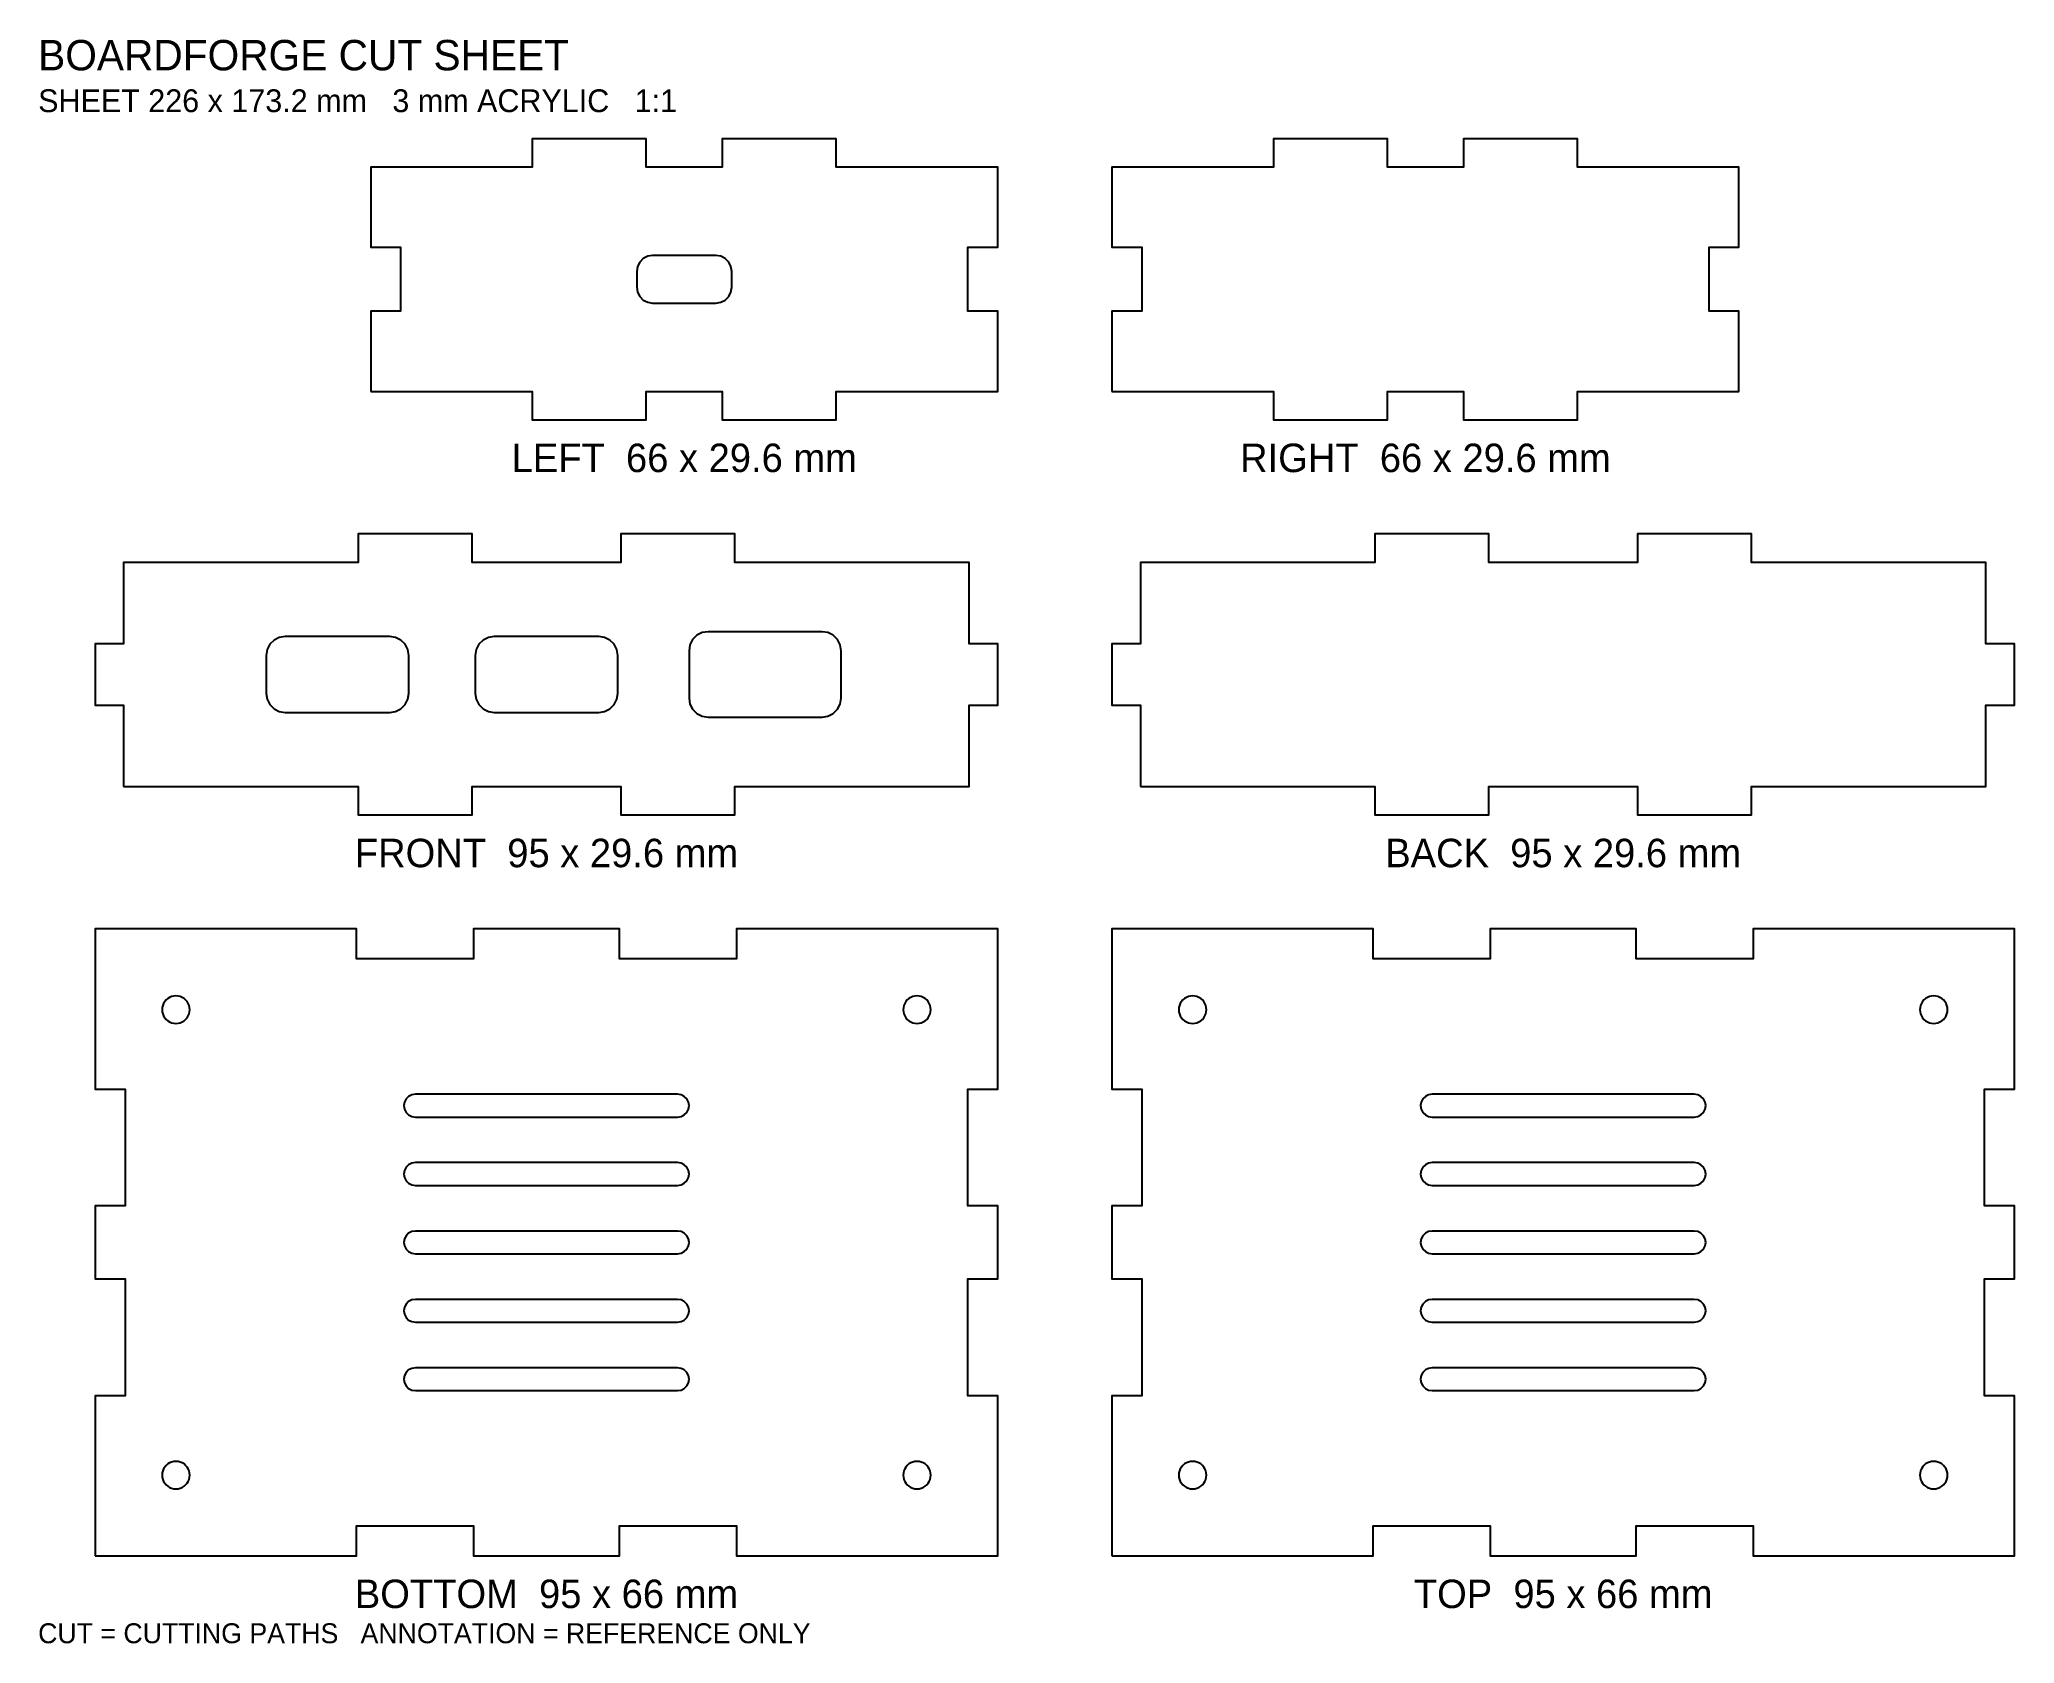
# Model space of a CAD drawing. Header units: millimetres. Extents: x 6 to 214, y 3 to 172.
import ezdxf
from ezdxf.enums import TextEntityAlignment as Align

# ---------------------------------------------------------------- set-up
doc = ezdxf.new("R2010")
doc.units = ezdxf.units.MM
doc.layers.add('ANNOTATION', color=7, linetype='CONTINUOUS')
doc.layers.add('CUT', color=1, linetype='CONTINUOUS')

msp = doc.modelspace()

# ---------------------------------------------------------------- linework, layer by layer
at = {"layer": 'CUT'}
for points in [[(41, 134.6), (58, 134.6), (58, 131.6), (70, 131.6), (70, 134.6), (78, 134.6), (78, 131.6), (90, 131.6), (90, 134.6), (107, 134.6), (107, 143.0278), (103.85, 143.0278), (103.85, 149.7722), (107, 149.7722), (107, 158.2), (90, 158.2), (90, 161.2), (78, 161.2), (78, 158.2), (70, 158.2), (70, 161.2), (58, 161.2), (58, 158.2), (41, 158.2), (41, 149.7722), (44.15, 149.7722), (44.15, 143.0278), (41, 143.0278)], [(119, 134.6), (136, 134.6), (136, 131.6), (148, 131.6), (148, 134.6), (156, 134.6), (156, 131.6), (168, 131.6), (168, 134.6), (185, 134.6), (185, 143.0278), (181.85, 143.0278), (181.85, 149.7722), (185, 149.7722), (185, 158.2), (168, 158.2), (168, 161.2), (156, 161.2), (156, 158.2), (148, 158.2), (148, 161.2), (136, 161.2), (136, 158.2), (119, 158.2), (119, 149.7722), (122.15, 149.7722), (122.15, 143.0278), (119, 143.0278)], [(70.6667, 143.9), (77.3333, 143.9), (77.8484, 143.9816), (78.313, 144.2183), (78.6817, 144.587), (78.9184, 145.0516), (79, 145.5667), (79, 147.2333), (78.9184, 147.7484), (78.6817, 148.213), (78.313, 148.5817), (77.8484, 148.8184), (77.3333, 148.9), (70.6667, 148.9), (70.1516, 148.8184), (69.687, 148.5817), (69.3183, 148.213), (69.0816, 147.7484), (69, 147.2333), (69, 145.5667), (69.0816, 145.0516), (69.3183, 144.587), (69.687, 144.2183), (70.1516, 143.9816)], [(15, 93), (39.6667, 93), (39.6667, 90), (51.6667, 90), (51.6667, 93), (67.3333, 93), (67.3333, 90), (79.3333, 90), (79.3333, 93), (104, 93), (104, 101.5778), (107, 101.5778), (107, 108.0222), (104, 108.0222), (104, 116.6), (79.3333, 116.6), (79.3333, 119.6), (67.3333, 119.6), (67.3333, 116.6), (51.6667, 116.6), (51.6667, 119.6), (39.6667, 119.6), (39.6667, 116.6), (15, 116.6), (15, 108.0222), (12, 108.0222), (12, 101.5778), (15, 101.5778)], [(122, 93), (146.6667, 93), (146.6667, 90), (158.6667, 90), (158.6667, 93), (174.3333, 93), (174.3333, 90), (186.3333, 90), (186.3333, 93), (211, 93), (211, 101.5778), (214, 101.5778), (214, 108.0222), (211, 108.0222), (211, 116.6), (186.3333, 116.6), (186.3333, 119.6), (174.3333, 119.6), (174.3333, 116.6), (158.6667, 116.6), (158.6667, 119.6), (146.6667, 119.6), (146.6667, 116.6), (122, 116.6), (122, 108.0222), (119, 108.0222), (119, 101.5778), (122, 101.5778)], [(32, 100.8), (43, 100.8), (43.618, 100.8979), (44.1756, 101.182), (44.618, 101.6244), (44.9021, 102.182), (45, 102.8), (45, 106.8), (44.9021, 107.418), (44.618, 107.9756), (44.1756, 108.418), (43.618, 108.7021), (43, 108.8), (32, 108.8), (31.382, 108.7021), (30.8244, 108.418), (30.382, 107.9756), (30.0979, 107.418), (30, 106.8), (30, 102.8), (30.0979, 102.182), (30.382, 101.6244), (30.8244, 101.182), (31.382, 100.8979)], [(54, 100.8), (65, 100.8), (65.618, 100.8979), (66.1756, 101.182), (66.618, 101.6244), (66.9021, 102.182), (67, 102.8), (67, 106.8), (66.9021, 107.418), (66.618, 107.9756), (66.1756, 108.418), (65.618, 108.7021), (65, 108.8), (54, 108.8), (53.382, 108.7021), (52.8244, 108.418), (52.382, 107.9756), (52.0979, 107.418), (52, 106.8), (52, 102.8), (52.0979, 102.182), (52.382, 101.6244), (52.8244, 101.182), (53.382, 100.8979)], [(76.5, 100.3), (88.5, 100.3), (89.118, 100.3979), (89.6756, 100.682), (90.118, 101.1244), (90.4021, 101.682), (90.5, 102.3), (90.5, 107.3), (90.4021, 107.918), (90.118, 108.4756), (89.6756, 108.918), (89.118, 109.2021), (88.5, 109.3), (76.5, 109.3), (75.882, 109.2021), (75.3244, 108.918), (74.882, 108.4756), (74.5979, 107.918), (74.5, 107.3), (74.5, 102.3), (74.5979, 101.682), (74.882, 101.1244), (75.3244, 100.682), (75.882, 100.3979)], [(12, 12), (39.5167, 12), (39.5167, 15.15), (51.8167, 15.15), (51.8167, 12), (67.1833, 12), (67.1833, 15.15), (79.4833, 15.15), (79.4833, 12), (107, 12), (107, 28.85), (103.85, 28.85), (103.85, 41.15), (107, 41.15), (107, 48.85), (103.85, 48.85), (103.85, 61.15), (107, 61.15), (107, 78), (79.4833, 78), (79.4833, 74.85), (67.1833, 74.85), (67.1833, 78), (51.8167, 78), (51.8167, 74.85), (39.5167, 74.85), (39.5167, 78), (12, 78), (12, 61.15), (15.15, 61.15), (15.15, 48.85), (12, 48.85), (12, 41.15), (15.15, 41.15), (15.15, 28.85), (12, 28.85)], [(119, 12), (146.5167, 12), (146.5167, 15.15), (158.8167, 15.15), (158.8167, 12), (174.1833, 12), (174.1833, 15.15), (186.4833, 15.15), (186.4833, 12), (214, 12), (214, 28.85), (210.85, 28.85), (210.85, 41.15), (214, 41.15), (214, 48.85), (210.85, 48.85), (210.85, 61.15), (214, 61.15), (214, 78), (186.4833, 78), (186.4833, 74.85), (174.1833, 74.85), (174.1833, 78), (158.8167, 78), (158.8167, 74.85), (146.5167, 74.85), (146.5167, 78), (119, 78), (119, 61.15), (122.15, 61.15), (122.15, 48.85), (119, 48.85), (119, 41.15), (122.15, 41.15), (122.15, 28.85), (119, 28.85)], [(21.95, 69.5), (21.9321, 69.7268), (21.879, 69.9481), (21.792, 70.1583), (21.6731, 70.3523), (21.5253, 70.5253), (21.3523, 70.6731), (21.1583, 70.792), (20.9481, 70.879), (20.7268, 70.9321), (20.5, 70.95), (20.2732, 70.9321), (20.0519, 70.879), (19.8417, 70.792), (19.6477, 70.6731), (19.4747, 70.5253), (19.3269, 70.3523), (19.208, 70.1583), (19.121, 69.9481), (19.0679, 69.7268), (19.05, 69.5), (19.0679, 69.2732), (19.121, 69.0519), (19.208, 68.8417), (19.3269, 68.6477), (19.4747, 68.4747), (19.6477, 68.3269), (19.8417, 68.208), (20.0519, 68.121), (20.2732, 68.0679), (20.5, 68.05), (20.7268, 68.0679), (20.9481, 68.121), (21.1583, 68.208), (21.3523, 68.3269), (21.5253, 68.4747), (21.6731, 68.6477), (21.792, 68.8417), (21.879, 69.0519), (21.9321, 69.2732)], [(99.95, 69.5), (99.9321, 69.7268), (99.879, 69.9481), (99.792, 70.1583), (99.6731, 70.3523), (99.5253, 70.5253), (99.3523, 70.6731), (99.1583, 70.792), (98.9481, 70.879), (98.7268, 70.9321), (98.5, 70.95), (98.2732, 70.9321), (98.0519, 70.879), (97.8417, 70.792), (97.6477, 70.6731), (97.4747, 70.5253), (97.3269, 70.3523), (97.208, 70.1583), (97.121, 69.9481), (97.0679, 69.7268), (97.05, 69.5), (97.0679, 69.2732), (97.121, 69.0519), (97.208, 68.8417), (97.3269, 68.6477), (97.4747, 68.4747), (97.6477, 68.3269), (97.8417, 68.208), (98.0519, 68.121), (98.2732, 68.0679), (98.5, 68.05), (98.7268, 68.0679), (98.9481, 68.121), (99.1583, 68.208), (99.3523, 68.3269), (99.5253, 68.4747), (99.6731, 68.6477), (99.792, 68.8417), (99.879, 69.0519), (99.9321, 69.2732)], [(128.95, 69.5), (128.9321, 69.7268), (128.879, 69.9481), (128.792, 70.1583), (128.6731, 70.3523), (128.5253, 70.5253), (128.3523, 70.6731), (128.1583, 70.792), (127.9481, 70.879), (127.7268, 70.9321), (127.5, 70.95), (127.2732, 70.9321), (127.0519, 70.879), (126.8417, 70.792), (126.6477, 70.6731), (126.4747, 70.5253), (126.3269, 70.3523), (126.208, 70.1583), (126.121, 69.9481), (126.0679, 69.7268), (126.05, 69.5), (126.0679, 69.2732), (126.121, 69.0519), (126.208, 68.8417), (126.3269, 68.6477), (126.4747, 68.4747), (126.6477, 68.3269), (126.8417, 68.208), (127.0519, 68.121), (127.2732, 68.0679), (127.5, 68.05), (127.7268, 68.0679), (127.9481, 68.121), (128.1583, 68.208), (128.3523, 68.3269), (128.5253, 68.4747), (128.6731, 68.6477), (128.792, 68.8417), (128.879, 69.0519), (128.9321, 69.2732)], [(206.95, 69.5), (206.9321, 69.7268), (206.879, 69.9481), (206.792, 70.1583), (206.6731, 70.3523), (206.5253, 70.5253), (206.3523, 70.6731), (206.1583, 70.792), (205.9481, 70.879), (205.7268, 70.9321), (205.5, 70.95), (205.2732, 70.9321), (205.0519, 70.879), (204.8417, 70.792), (204.6477, 70.6731), (204.4747, 70.5253), (204.3269, 70.3523), (204.208, 70.1583), (204.121, 69.9481), (204.0679, 69.7268), (204.05, 69.5), (204.0679, 69.2732), (204.121, 69.0519), (204.208, 68.8417), (204.3269, 68.6477), (204.4747, 68.4747), (204.6477, 68.3269), (204.8417, 68.208), (205.0519, 68.121), (205.2732, 68.0679), (205.5, 68.05), (205.7268, 68.0679), (205.9481, 68.121), (206.1583, 68.208), (206.3523, 68.3269), (206.5253, 68.4747), (206.6731, 68.6477), (206.792, 68.8417), (206.879, 69.0519), (206.9321, 69.2732)], [(45.7, 58.2), (73.3, 58.2), (73.6708, 58.2587), (74.0053, 58.4292), (74.2708, 58.6947), (74.4413, 59.0292), (74.5, 59.4), (74.4413, 59.7708), (74.2708, 60.1053), (74.0053, 60.3708), (73.6708, 60.5413), (73.3, 60.6), (45.7, 60.6), (45.3292, 60.5413), (44.9947, 60.3708), (44.7292, 60.1053), (44.5587, 59.7708), (44.5, 59.4), (44.5587, 59.0292), (44.7292, 58.6947), (44.9947, 58.4292), (45.3292, 58.2587)], [(152.7, 58.2), (180.3, 58.2), (180.6708, 58.2587), (181.0053, 58.4292), (181.2708, 58.6947), (181.4413, 59.0292), (181.5, 59.4), (181.4413, 59.7708), (181.2708, 60.1053), (181.0053, 60.3708), (180.6708, 60.5413), (180.3, 60.6), (152.7, 60.6), (152.3292, 60.5413), (151.9947, 60.3708), (151.7292, 60.1053), (151.5587, 59.7708), (151.5, 59.4), (151.5587, 59.0292), (151.7292, 58.6947), (151.9947, 58.4292), (152.3292, 58.2587)], [(45.7, 51), (73.3, 51), (73.6708, 51.0587), (74.0053, 51.2292), (74.2708, 51.4947), (74.4413, 51.8292), (74.5, 52.2), (74.4413, 52.5708), (74.2708, 52.9053), (74.0053, 53.1708), (73.6708, 53.3413), (73.3, 53.4), (45.7, 53.4), (45.3292, 53.3413), (44.9947, 53.1708), (44.7292, 52.9053), (44.5587, 52.5708), (44.5, 52.2), (44.5587, 51.8292), (44.7292, 51.4947), (44.9947, 51.2292), (45.3292, 51.0587)], [(152.7, 51), (180.3, 51), (180.6708, 51.0587), (181.0053, 51.2292), (181.2708, 51.4947), (181.4413, 51.8292), (181.5, 52.2), (181.4413, 52.5708), (181.2708, 52.9053), (181.0053, 53.1708), (180.6708, 53.3413), (180.3, 53.4), (152.7, 53.4), (152.3292, 53.3413), (151.9947, 53.1708), (151.7292, 52.9053), (151.5587, 52.5708), (151.5, 52.2), (151.5587, 51.8292), (151.7292, 51.4947), (151.9947, 51.2292), (152.3292, 51.0587)], [(45.7, 43.8), (73.3, 43.8), (73.6708, 43.8587), (74.0053, 44.0292), (74.2708, 44.2947), (74.4413, 44.6292), (74.5, 45), (74.4413, 45.3708), (74.2708, 45.7053), (74.0053, 45.9708), (73.6708, 46.1413), (73.3, 46.2), (45.7, 46.2), (45.3292, 46.1413), (44.9947, 45.9708), (44.7292, 45.7053), (44.5587, 45.3708), (44.5, 45), (44.5587, 44.6292), (44.7292, 44.2947), (44.9947, 44.0292), (45.3292, 43.8587)], [(152.7, 43.8), (180.3, 43.8), (180.6708, 43.8587), (181.0053, 44.0292), (181.2708, 44.2947), (181.4413, 44.6292), (181.5, 45), (181.4413, 45.3708), (181.2708, 45.7053), (181.0053, 45.9708), (180.6708, 46.1413), (180.3, 46.2), (152.7, 46.2), (152.3292, 46.1413), (151.9947, 45.9708), (151.7292, 45.7053), (151.5587, 45.3708), (151.5, 45), (151.5587, 44.6292), (151.7292, 44.2947), (151.9947, 44.0292), (152.3292, 43.8587)], [(45.7, 36.6), (73.3, 36.6), (73.6708, 36.6587), (74.0053, 36.8292), (74.2708, 37.0947), (74.4413, 37.4292), (74.5, 37.8), (74.4413, 38.1708), (74.2708, 38.5053), (74.0053, 38.7708), (73.6708, 38.9413), (73.3, 39), (45.7, 39), (45.3292, 38.9413), (44.9947, 38.7708), (44.7292, 38.5053), (44.5587, 38.1708), (44.5, 37.8), (44.5587, 37.4292), (44.7292, 37.0947), (44.9947, 36.8292), (45.3292, 36.6587)], [(152.7, 36.6), (180.3, 36.6), (180.6708, 36.6587), (181.0053, 36.8292), (181.2708, 37.0947), (181.4413, 37.4292), (181.5, 37.8), (181.4413, 38.1708), (181.2708, 38.5053), (181.0053, 38.7708), (180.6708, 38.9413), (180.3, 39), (152.7, 39), (152.3292, 38.9413), (151.9947, 38.7708), (151.7292, 38.5053), (151.5587, 38.1708), (151.5, 37.8), (151.5587, 37.4292), (151.7292, 37.0947), (151.9947, 36.8292), (152.3292, 36.6587)], [(45.7, 29.4), (73.3, 29.4), (73.6708, 29.4587), (74.0053, 29.6292), (74.2708, 29.8947), (74.4413, 30.2292), (74.5, 30.6), (74.4413, 30.9708), (74.2708, 31.3053), (74.0053, 31.5708), (73.6708, 31.7413), (73.3, 31.8), (45.7, 31.8), (45.3292, 31.7413), (44.9947, 31.5708), (44.7292, 31.3053), (44.5587, 30.9708), (44.5, 30.6), (44.5587, 30.2292), (44.7292, 29.8947), (44.9947, 29.6292), (45.3292, 29.4587)], [(152.7, 29.4), (180.3, 29.4), (180.6708, 29.4587), (181.0053, 29.6292), (181.2708, 29.8947), (181.4413, 30.2292), (181.5, 30.6), (181.4413, 30.9708), (181.2708, 31.3053), (181.0053, 31.5708), (180.6708, 31.7413), (180.3, 31.8), (152.7, 31.8), (152.3292, 31.7413), (151.9947, 31.5708), (151.7292, 31.3053), (151.5587, 30.9708), (151.5, 30.6), (151.5587, 30.2292), (151.7292, 29.8947), (151.9947, 29.6292), (152.3292, 29.4587)], [(21.95, 20.5), (21.9321, 20.7268), (21.879, 20.9481), (21.792, 21.1583), (21.6731, 21.3523), (21.5253, 21.5253), (21.3523, 21.6731), (21.1583, 21.792), (20.9481, 21.879), (20.7268, 21.9321), (20.5, 21.95), (20.2732, 21.9321), (20.0519, 21.879), (19.8417, 21.792), (19.6477, 21.6731), (19.4747, 21.5253), (19.3269, 21.3523), (19.208, 21.1583), (19.121, 20.9481), (19.0679, 20.7268), (19.05, 20.5), (19.0679, 20.2732), (19.121, 20.0519), (19.208, 19.8417), (19.3269, 19.6477), (19.4747, 19.4747), (19.6477, 19.3269), (19.8417, 19.208), (20.0519, 19.121), (20.2732, 19.0679), (20.5, 19.05), (20.7268, 19.0679), (20.9481, 19.121), (21.1583, 19.208), (21.3523, 19.3269), (21.5253, 19.4747), (21.6731, 19.6477), (21.792, 19.8417), (21.879, 20.0519), (21.9321, 20.2732)], [(99.95, 20.5), (99.9321, 20.7268), (99.879, 20.9481), (99.792, 21.1583), (99.6731, 21.3523), (99.5253, 21.5253), (99.3523, 21.6731), (99.1583, 21.792), (98.9481, 21.879), (98.7268, 21.9321), (98.5, 21.95), (98.2732, 21.9321), (98.0519, 21.879), (97.8417, 21.792), (97.6477, 21.6731), (97.4747, 21.5253), (97.3269, 21.3523), (97.208, 21.1583), (97.121, 20.9481), (97.0679, 20.7268), (97.05, 20.5), (97.0679, 20.2732), (97.121, 20.0519), (97.208, 19.8417), (97.3269, 19.6477), (97.4747, 19.4747), (97.6477, 19.3269), (97.8417, 19.208), (98.0519, 19.121), (98.2732, 19.0679), (98.5, 19.05), (98.7268, 19.0679), (98.9481, 19.121), (99.1583, 19.208), (99.3523, 19.3269), (99.5253, 19.4747), (99.6731, 19.6477), (99.792, 19.8417), (99.879, 20.0519), (99.9321, 20.2732)], [(128.95, 20.5), (128.9321, 20.7268), (128.879, 20.9481), (128.792, 21.1583), (128.6731, 21.3523), (128.5253, 21.5253), (128.3523, 21.6731), (128.1583, 21.792), (127.9481, 21.879), (127.7268, 21.9321), (127.5, 21.95), (127.2732, 21.9321), (127.0519, 21.879), (126.8417, 21.792), (126.6477, 21.6731), (126.4747, 21.5253), (126.3269, 21.3523), (126.208, 21.1583), (126.121, 20.9481), (126.0679, 20.7268), (126.05, 20.5), (126.0679, 20.2732), (126.121, 20.0519), (126.208, 19.8417), (126.3269, 19.6477), (126.4747, 19.4747), (126.6477, 19.3269), (126.8417, 19.208), (127.0519, 19.121), (127.2732, 19.0679), (127.5, 19.05), (127.7268, 19.0679), (127.9481, 19.121), (128.1583, 19.208), (128.3523, 19.3269), (128.5253, 19.4747), (128.6731, 19.6477), (128.792, 19.8417), (128.879, 20.0519), (128.9321, 20.2732)], [(206.95, 20.5), (206.9321, 20.7268), (206.879, 20.9481), (206.792, 21.1583), (206.6731, 21.3523), (206.5253, 21.5253), (206.3523, 21.6731), (206.1583, 21.792), (205.9481, 21.879), (205.7268, 21.9321), (205.5, 21.95), (205.2732, 21.9321), (205.0519, 21.879), (204.8417, 21.792), (204.6477, 21.6731), (204.4747, 21.5253), (204.3269, 21.3523), (204.208, 21.1583), (204.121, 20.9481), (204.0679, 20.7268), (204.05, 20.5), (204.0679, 20.2732), (204.121, 20.0519), (204.208, 19.8417), (204.3269, 19.6477), (204.4747, 19.4747), (204.6477, 19.3269), (204.8417, 19.208), (205.0519, 19.121), (205.2732, 19.0679), (205.5, 19.05), (205.7268, 19.0679), (205.9481, 19.121), (206.1583, 19.208), (206.3523, 19.3269), (206.5253, 19.4747), (206.6731, 19.6477), (206.792, 19.8417), (206.879, 20.0519), (206.9321, 20.2732)]]:
    msp.add_lwpolyline(points, close=True, dxfattribs=at)

# ---------------------------------------------------------------- texts
at = {"layer": 'ANNOTATION'}
for s, height, p in [('BOARDFORGE CUT SHEET', 3.2, (6, 168.4)), ('SHEET 226 x 173.2 mm   3 mm ACRYLIC   1:1', 2.4, (6, 164)), ('CUT = CUTTING PATHS   ANNOTATION = REFERENCE ONLY', 2.1, (6, 2.8))]:
    msp.add_text(s, height=height, dxfattribs=at).set_placement(p)
for s, p in [('LEFT  66 x 29.6 mm', (74, 127.6)), ('RIGHT  66 x 29.6 mm', (152, 127.6)), ('FRONT  95 x 29.6 mm', (59.5, 86)), ('BACK  95 x 29.6 mm', (166.5, 86)), ('BOTTOM  95 x 66 mm', (59.5, 8)), ('TOP  95 x 66 mm', (166.5, 8))]:
    msp.add_text(s, height=3, dxfattribs=at).set_placement(p, align=Align.MIDDLE_CENTER)

doc.saveas('drawing.dxf')
